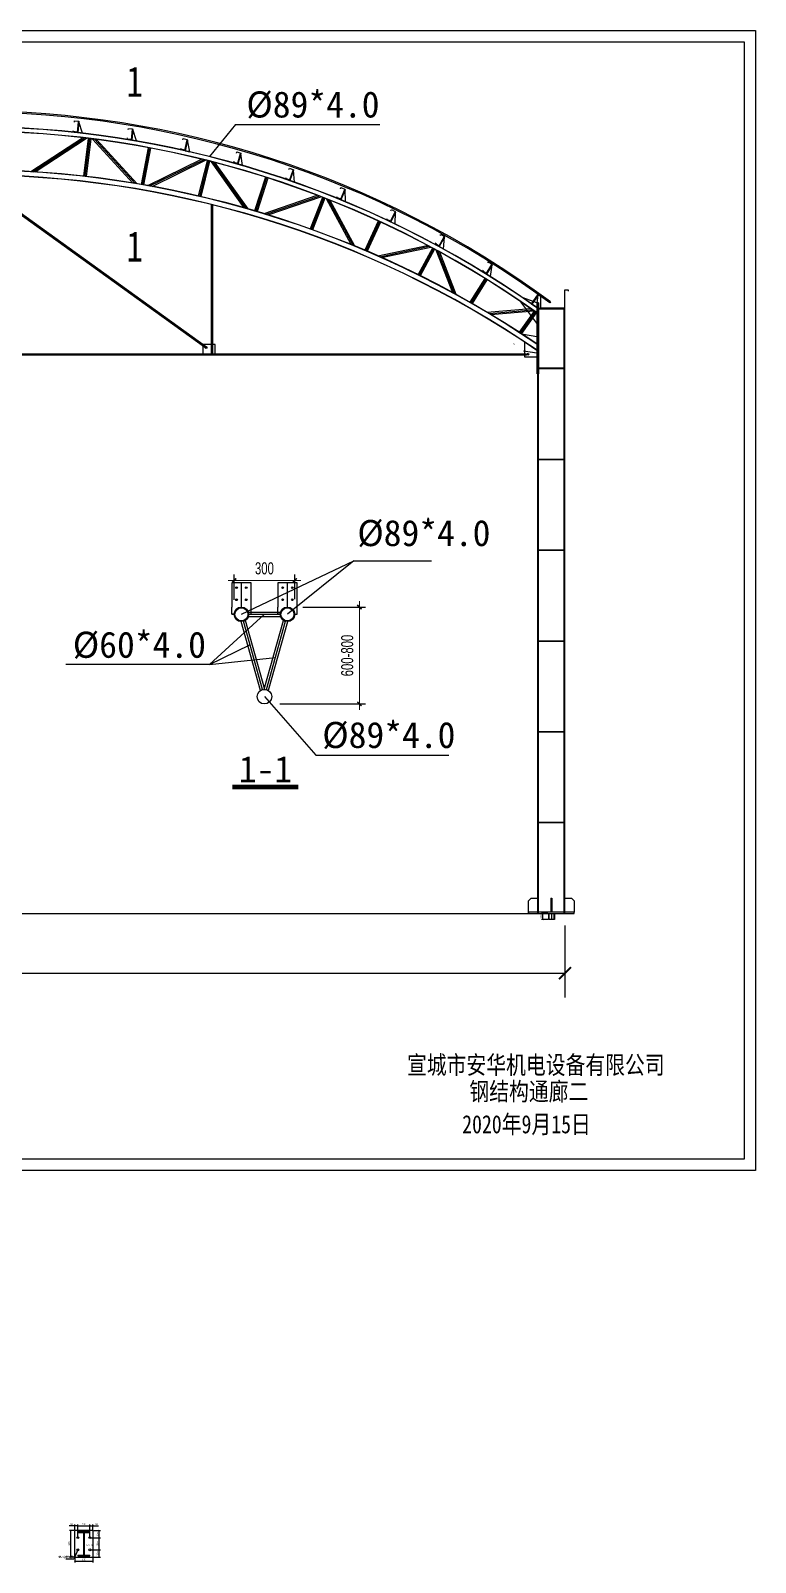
# Model space of a CAD drawing. Header units: millimetres. Extents: x 92079 to 624077, y -488988 to -181668.
# Drawn here: x 612106 to 624077, y -487532 to -462227 of the extents above; entities that cross this region are included whole.
import ezdxf

# ---------------------------------------------------------------- set-up
doc = ezdxf.new("R2010")
doc.units = ezdxf.units.MM
doc.header["$PDMODE"] = 1
for name, color, linetype in [('DIM', 3, 'Continuous'), ('PUB_TEXT', 7, 'Continuous'), ('粗线', 7, 'Continuous')]:
    doc.layers.add(name, color=color, linetype=linetype)
doc.styles.add('H1', font='')
doc.styles.add('HCJG_Dim', font='HCJG.shx', dxfattribs={"width": 0.7, "bigfont": 'hztxt.shx'})
doc.styles.get("Standard").update_dxf_attribs({"font": 'qlctxt.shx', "bigfont": 'qlchzt.shx'})
doc.styles.add('STYLE1', font='', dxfattribs={"width": 0.8})
doc.styles.add('仿宋', font='', dxfattribs={"width": 0.8})
doc.styles.get('H1').set_extended_font_data('SimSun')
doc.styles.get('STYLE1').set_extended_font_data('SimSun')
doc.styles.get('仿宋').set_extended_font_data('FangSong_GB2312')
doc.dimstyles.new('HCJG_100_100', dxfattribs={"dimtxt": 300, "dimasz": 100, "dimexe": 100, "dimexo": 250, "dimgap": 100, "dimtad": 1, "dimdec": 0, "dimzin": 0, "dimdsep": 46, "dimtxsty": 'HCJG_Dim', "dimblk": 'ArchTick', "dimcen": 0, "dimdle": 100, "dimclrd": 3, "dimclre": 3, "dimclrt": 7, "dimadec": 0, "dimazin": 0, "dimtfac": 1, "dimtdec": 0, "dimtix": 1, "dimtmove": 2, "dimatfit": 3, "dimfxl": 1, "dimtolj": 1, "dimtzin": 0, "dimarcsym": 0})
doc.dimstyles.new('副本 ISO-25', dxfattribs={"dimtxt": 250, "dimasz": 400, "dimexe": 400, "dimexo": 200, "dimgap": 0.3, "dimtad": 1, "dimtoh": 1, "dimdec": 0, "dimtxsty": '仿宋', "dimblk": 'ARCHTICK', "dimcen": 25, "dimaunit": 1, "dimadec": 3, "dimazin": 0, "dimtfac": 1, "dimtdec": 0, "dimtmove": 0, "dimatfit": 3, "dimldrblk": 'ARCHTICK', "dimfxl": 1, "dimarcsym": 0})
doc.dimstyles.new('大样图Standard', dxfattribs={"dimscale": 120, "dimtxt": 0.25, "dimasz": 0.18, "dimexe": 0.18, "dimexo": 0.0625, "dimgap": 0.09, "dimtad": 1, "dimdsep": 46, "dimtxsty": 'Standard', "dimblk": 'ARCHTICK', "dimcen": 0.09, "dimadec": 0, "dimazin": 0, "dimtfac": 1, "dimtofl": 0, "dimtmove": 0, "dimatfit": 3, "dimfxl": 1, "dimtolj": 1, "dimtzin": 0, "dimarcsym": 0})

# ---------------------------------------------------------------- blocks, each defined once
blk = doc.blocks.new('_ArchTick')
at = {"color": 0, "linetype": 'ByBlock', "const_width": 0.15}
blk.add_lwpolyline([(-0.5, -0.5), (0.5, 0.5)], dxfattribs=at)
blk = doc.blocks.new('*D537')
at = {"layer": 'Defpoints', "color": 0}
for p in [(601232, -476811), (620932, -476811), (620932, -477798)]:
    blk.add_point(p, dxfattribs=at)
at = {"layer": '粗线', "color": 0, "lineweight": -2}
for p, q in [((601232, -477011), (601232, -478198)), ((620932, -477011), (620932, -478198)), ((601232, -477798), (620932, -477798))]:
    blk.add_line(p, q, dxfattribs=at)
at = {"layer": '粗线', "color": 0, "lineweight": -2, "xscale": 200, "yscale": 200, "zscale": 200, "rotation": 180}
blk.add_blockref('_ArchTick', (601232, -477798), dxfattribs=at)
at = {"layer": '粗线', "color": 0, "lineweight": -2, "xscale": 200, "yscale": 200, "zscale": 200}
blk.add_blockref('_ArchTick', (620932, -477798), dxfattribs=at)
at = {"layer": '粗线', "color": 0, "insert": (611082, -477618), "char_height": 359, "attachment_point": 5, "style": '仿宋'}
blk.add_mtext('19500', dxfattribs=at)
blk = doc.blocks.new('*D388')
at = {"layer": 'Defpoints', "color": 0}
for p in [(620568, -476811), (620657, -476811), (620657, -476911)]:
    blk.add_point(p, dxfattribs=at)
at = {"layer": '粗线', "color": 0, "lineweight": -2}
for p, q in [((620650, -476811), (620546, -476811)), ((620650, -476911), (620546, -476911)), ((620568, -476911), (620568, -476811))]:
    blk.add_line(p, q, dxfattribs=at)
at = {"layer": '粗线', "color": 0, "lineweight": -2, "xscale": 21.6, "yscale": 21.6, "zscale": 21.6}
for p, rotation in [((620568, -476811), 90), ((620568, -476911), 270)]:
    blk.add_blockref('_ArchTick', p, dxfattribs=dict(at, rotation=rotation))
at = {"layer": '粗线', "color": 0, "insert": (620542, -476861), "char_height": 30, "attachment_point": 5, "rotation": 90}
blk.add_mtext('\\A1;100', dxfattribs=at)
blk = doc.blocks.new('*D454')
at = {"layer": 'Defpoints', "color": 0}
for p in [(600636, -483749), (600788, -483749), (600686, -483869)]:
    blk.add_point(p, dxfattribs=at)
at = {"layer": '粗线', "color": 0, "lineweight": -2}
for p, q in [((600644, -483749), (600810, -483749)), ((600788, -483869), (600788, -483749)), ((600694, -483869), (600810, -483869))]:
    blk.add_line(p, q, dxfattribs=at)
at = {"layer": '粗线', "color": 0, "lineweight": -2, "xscale": 21.6, "yscale": 21.6, "zscale": 21.6}
for p, rotation in [((600788, -483749), 90), ((600788, -483869), 270)]:
    blk.add_blockref('_ArchTick', p, dxfattribs=dict(at, rotation=rotation))
at = {"layer": '粗线', "color": 0, "insert": (600762, -483809), "char_height": 30, "attachment_point": 5, "rotation": 90}
blk.add_mtext('\\A1;120', dxfattribs=at)
blk = doc.blocks.new('*D455')
at = {"layer": 'Defpoints', "color": 0}
for p in [(600636, -483549), (600788, -483549), (600636, -483749)]:
    blk.add_point(p, dxfattribs=at)
at = {"layer": '粗线', "color": 0, "lineweight": -2}
for p, q in [((600644, -483549), (600810, -483549)), ((600788, -483749), (600788, -483549)), ((600644, -483749), (600810, -483749))]:
    blk.add_line(p, q, dxfattribs=at)
at = {"layer": '粗线', "color": 0, "lineweight": -2, "xscale": 21.6, "yscale": 21.6, "zscale": 21.6}
for p, rotation in [((600788, -483549), 90), ((600788, -483749), 270)]:
    blk.add_blockref('_ArchTick', p, dxfattribs=dict(at, rotation=rotation))
at = {"layer": '粗线', "color": 0, "insert": (600762, -483649), "char_height": 30, "attachment_point": 5, "rotation": 90}
blk.add_mtext('\\A1;200', dxfattribs=at)
blk = doc.blocks.new('*D456')
at = {"layer": 'Defpoints', "color": 0}
for p in [(600636, -483549), (600686, -483429), (600788, -483429)]:
    blk.add_point(p, dxfattribs=at)
at = {"layer": '粗线', "color": 0, "lineweight": -2}
for p, q in [((600644, -483549), (600810, -483549)), ((600694, -483429), (600810, -483429)), ((600788, -483549), (600788, -483429))]:
    blk.add_line(p, q, dxfattribs=at)
at = {"layer": '粗线', "color": 0, "lineweight": -2, "xscale": 21.6, "yscale": 21.6, "zscale": 21.6}
for p, rotation in [((600788, -483429), 90), ((600788, -483549), 270)]:
    blk.add_blockref('_ArchTick', p, dxfattribs=dict(at, rotation=rotation))
at = {"layer": '粗线', "color": 0, "insert": (600762, -483489), "char_height": 30, "attachment_point": 5, "rotation": 90}
blk.add_mtext('\\A1;120', dxfattribs=at)
blk = doc.blocks.new('*D457')
at = {"layer": 'Defpoints', "color": 0}
for p in [(600386, -483429), (600436, -483352), (600436, -483549)]:
    blk.add_point(p, dxfattribs=at)
at = {"layer": '粗线', "color": 0, "lineweight": -2}
for p, q in [((600386, -483421), (600386, -483330)), ((600436, -483541), (600436, -483330)), ((600386, -483352), (600295, -483352)), ((600436, -483352), (600386, -483352))]:
    blk.add_line(p, q, dxfattribs=at)
at = {"layer": '粗线', "color": 0, "lineweight": -2, "xscale": 21.6, "yscale": 21.6, "zscale": 21.6, "rotation": 180}
blk.add_blockref('_ArchTick', (600386, -483352), dxfattribs=at)
at = {"layer": '粗线', "color": 0, "lineweight": -2, "xscale": 21.6, "yscale": 21.6, "zscale": 21.6}
blk.add_blockref('_ArchTick', (600436, -483352), dxfattribs=at)
at = {"layer": '粗线', "color": 0, "insert": (600330, -483326), "char_height": 30, "attachment_point": 5}
blk.add_mtext('\\A1;50', dxfattribs=at)
blk = doc.blocks.new('*D458')
at = {"layer": 'Defpoints', "color": 0}
for p in [(600436, -483549), (600636, -483352), (600636, -483549)]:
    blk.add_point(p, dxfattribs=at)
at = {"layer": '粗线', "color": 0, "lineweight": -2}
for p, q in [((600436, -483541), (600436, -483330)), ((600636, -483541), (600636, -483330)), ((600436, -483352), (600636, -483352))]:
    blk.add_line(p, q, dxfattribs=at)
at = {"layer": '粗线', "color": 0, "lineweight": -2, "xscale": 21.6, "yscale": 21.6, "zscale": 21.6, "rotation": 180}
blk.add_blockref('_ArchTick', (600436, -483352), dxfattribs=at)
at = {"layer": '粗线', "color": 0, "lineweight": -2, "xscale": 21.6, "yscale": 21.6, "zscale": 21.6}
blk.add_blockref('_ArchTick', (600636, -483352), dxfattribs=at)
at = {"layer": '粗线', "color": 0, "insert": (600536, -483326), "char_height": 30, "attachment_point": 5}
blk.add_mtext('\\A1;200', dxfattribs=at)
blk = doc.blocks.new('*D459')
at = {"layer": 'Defpoints', "color": 0}
for p in [(600636, -483549), (600686, -483352), (600686, -483429)]:
    blk.add_point(p, dxfattribs=at)
at = {"layer": '粗线', "color": 0, "lineweight": -2}
for p, q in [((600636, -483541), (600636, -483330)), ((600686, -483421), (600686, -483330)), ((600636, -483352), (600686, -483352)), ((600686, -483352), (600778, -483352))]:
    blk.add_line(p, q, dxfattribs=at)
at = {"layer": '粗线', "color": 0, "lineweight": -2, "xscale": 21.6, "yscale": 21.6, "zscale": 21.6, "rotation": 180}
blk.add_blockref('_ArchTick', (600636, -483352), dxfattribs=at)
at = {"layer": '粗线', "color": 0, "lineweight": -2, "xscale": 21.6, "yscale": 21.6, "zscale": 21.6}
blk.add_blockref('_ArchTick', (600686, -483352), dxfattribs=at)
at = {"layer": '粗线', "color": 0, "insert": (600743, -483326), "char_height": 30, "attachment_point": 5}
blk.add_mtext('\\A1;50', dxfattribs=at)
blk = doc.blocks.new('*D460')
at = {"layer": 'Defpoints', "color": 0}
for p in [(600321, -483429), (600386, -483429), (600386, -483869)]:
    blk.add_point(p, dxfattribs=at)
at = {"layer": '粗线', "color": 0, "lineweight": -2}
for p, q in [((600379, -483429), (600299, -483429)), ((600321, -483869), (600321, -483429)), ((600379, -483869), (600299, -483869))]:
    blk.add_line(p, q, dxfattribs=at)
at = {"layer": '粗线', "color": 0, "lineweight": -2, "xscale": 21.6, "yscale": 21.6, "zscale": 21.6}
for p, rotation in [((600321, -483429), 90), ((600321, -483869), 270)]:
    blk.add_blockref('_ArchTick', p, dxfattribs=dict(at, rotation=rotation))
at = {"layer": '粗线', "color": 0, "insert": (600295, -483649), "char_height": 30, "attachment_point": 5, "rotation": 90}
blk.add_mtext('\\A1;440', dxfattribs=at)
blk = doc.blocks.new('*D461')
at = {"layer": 'Defpoints', "color": 0}
for p in [(600386, -483869), (600686, -483869), (600686, -483935)]:
    blk.add_point(p, dxfattribs=at)
at = {"layer": '粗线', "color": 0, "lineweight": -2}
for p, q in [((600386, -483876), (600386, -483957)), ((600386, -483935), (600686, -483935)), ((600686, -483876), (600686, -483957))]:
    blk.add_line(p, q, dxfattribs=at)
at = {"layer": '粗线', "color": 0, "lineweight": -2, "xscale": 21.6, "yscale": 21.6, "zscale": 21.6, "rotation": 180}
blk.add_blockref('_ArchTick', (600386, -483935), dxfattribs=at)
at = {"layer": '粗线', "color": 0, "lineweight": -2, "xscale": 21.6, "yscale": 21.6, "zscale": 21.6}
blk.add_blockref('_ArchTick', (600686, -483935), dxfattribs=at)
at = {"layer": '粗线', "color": 0, "insert": (600536, -483909), "char_height": 30, "attachment_point": 5}
blk.add_mtext('\\A1;300', dxfattribs=at)
blk = doc.blocks.new('ArchTick')
at = {"color": 0, "const_width": 0.5}
blk.add_lwpolyline([(-0.71, -0.71), (0.71, 0.71)], dxfattribs=at)
blk = doc.blocks.new('*D551')
at = {"layer": 'Defpoints', "color": 0}
for p in [(616468, -471311), (615468, -471878), (616468, -471870)]:
    blk.add_point(p, dxfattribs=at)
at = {"layer": 'DIM', "color": 3, "lineweight": 0}
blk.add_line((615368, -471311), (616568, -471311), dxfattribs=at)
at = {"layer": 'DIM', "color": 3, "lineweight": -2}
for p, q in [((615468, -471628), (615468, -471211)), ((616468, -471620), (616468, -471211))]:
    blk.add_line(p, q, dxfattribs=at)
at = {"layer": 'DIM', "color": 3, "lineweight": 0, "xscale": 50, "yscale": 50, "zscale": 50, "rotation": 180}
blk.add_blockref('ArchTick', (615468, -471311), dxfattribs=at)
at = {"layer": 'DIM', "color": 3, "lineweight": 0, "xscale": 50, "yscale": 50, "zscale": 50}
blk.add_blockref('ArchTick', (616468, -471311), dxfattribs=at)
at = {"layer": 'DIM', "color": 7, "insert": (615968, -471111), "char_height": 200, "attachment_point": 5, "style": 'HCJG_Dim'}
blk.add_mtext('\\A1;300', dxfattribs=at)
blk = doc.blocks.new('*D552')
at = {"layer": 'Defpoints', "color": 0}
for p in [(616355, -471750), (615973, -473350), (617536, -473350)]:
    blk.add_point(p, dxfattribs=at)
at = {"layer": 'DIM', "color": 3, "lineweight": 0}
blk.add_line((617536, -471650), (617536, -473450), dxfattribs=at)
at = {"layer": 'DIM', "color": 3, "lineweight": -2}
for p, q in [((616605, -471750), (617636, -471750)), ((616223, -473350), (617636, -473350))]:
    blk.add_line(p, q, dxfattribs=at)
at = {"layer": 'DIM', "color": 3, "lineweight": 0, "xscale": 50, "yscale": 50, "zscale": 50}
for p, rotation in [((617536, -471750), 90), ((617536, -473350), 270)]:
    blk.add_blockref('ArchTick', p, dxfattribs=dict(at, rotation=rotation))
at = {"layer": 'DIM', "color": 7, "insert": (617336, -472550), "char_height": 200, "attachment_point": 5, "rotation": 90, "style": 'HCJG_Dim'}
blk.add_mtext('\\A1;600-800', dxfattribs=at)
blk = doc.blocks.new('A$C06E42FF0')
at = {"layer": '粗线', "color": 7}
for p, q in [((578.464, 527.987), (278.464, 527.987)), ((278.464, 87.987), (278.464, 527.987)), ((328.464, 527.987), (308.464, 527.987)), ((428.464, 527.987), (328.464, 527.987)), ((328.464, 507.987), (528.464, 507.987)), ((328.464, 507.987), (328.464, 494.987)), ((528.464, 507.987), (428.464, 507.987)), ((528.464, 494.987), (528.464, 507.987)), ((578.464, 527.987), (578.464, 87.987)), ((328.464, 494.987), (528.464, 494.987)), ((424.464, 494.987), (424.464, 120.987)), ((428.464, 494.987), (428.464, 120.987)), ((432.464, 494.987), (432.464, 120.987)), ((278.464, 87.987), (578.464, 87.987)), ((328.464, 120.987), (528.464, 120.987)), ((328.464, 120.987), (328.464, 107.987)), ((328.464, 107.987), (528.464, 107.987)), ((528.464, 107.987), (528.464, 120.987))]:
    blk.add_line(p, q, dxfattribs=at)
for centre in [(328.464, 407.987), (528.464, 407.987), (328.464, 207.987), (528.464, 207.987)]:
    blk.add_circle(centre, 15, dxfattribs=at)
at = {"layer": '粗线', "color": 7, "style": 'STYLE1', "width": 0.8}
for s, height, p in [('t=20mm', 26.2551, (464.809, 274.697)), ('4M27预埋螺栓', 36.1773, (4.967, 72.241))]:
    blk.add_text(s, height=height, dxfattribs=at).set_placement(p)
at = {"layer": '粗线', "color": 7}
for p2, distance, picture, middle in [((278.464, 527.987), 65.349, '*D460', (187.314, 307.987)), ((578.464, 87.987), -66.387, '*D461', (428.464, 47.4))]:
    dim = blk.add_aligned_dim(p1=(278.464, 87.987), p2=p2, distance=distance, dimstyle='大样图Standard', dxfattribs=at)
    dim.commit()
    dim.dimension.update_dxf_attribs({"geometry": picture, "text_midpoint": middle, "insert": (-600107.839, 483956.895)})
dim = blk.add_linear_dim(base=(328.464, 605.378), p1=(278.464, 527.987), p2=(328.464, 407.987), dimstyle='大样图Standard', dxfattribs=at)
dim.commit()
dim.dimension.update_dxf_attribs({"geometry": '*D457', "text_midpoint": (221.778, 605.378), "dimtype": 128, "insert": (-600107.839, 483956.895)})
for base, p1, p2, picture, middle in [((528.464, 605.378), (328.464, 407.987), (528.464, 407.987), '*D458', (428.464, 631.178)), ((578.464, 605.378), (528.464, 407.987), (578.464, 527.987), '*D459', (635.149, 631.178))]:
    dim = blk.add_linear_dim(base=base, p1=p1, p2=p2, dimstyle='大样图Standard', dxfattribs=at)
    dim.commit()
    dim.dimension.update_dxf_attribs({"geometry": picture, "text_midpoint": middle, "insert": (-600107.839, 483956.895)})
for base, p1, p2, picture, middle in [((680.117, 527.987), (528.464, 407.987), (578.464, 527.987), '*D456', (654.317, 467.987)), ((680.117, 407.987), (528.464, 207.987), (528.464, 407.987), '*D455', (654.317, 307.987)), ((680.117, 207.987), (578.464, 87.987), (528.464, 207.987), '*D454', (654.317, 147.987))]:
    dim = blk.add_linear_dim(base=base, p1=p1, p2=p2, angle=270, dimstyle='大样图Standard', dxfattribs=at)
    dim.commit()
    dim.dimension.update_dxf_attribs({"geometry": picture, "text_midpoint": middle, "insert": (-600107.839, 483956.895)})
blk.add_leader([(328.464, 207.987), (264.667, 54.91), (133.566, 54.91)], dimstyle='大样图Standard', override={"dimgap": 0.09, "dimtad": 0}, dxfattribs=at)

msp = doc.modelspace()

# ---------------------------------------------------------------- linework, layer by layer
for p, q in [((615492.75, -463777.329), (615061.032, -464308.227)), ((615492.75, -463777.329), (617871.642, -463777.329)), ((615587.571, -471869.7), (617443.068, -470988.562)), ((617443.068, -470988.562), (616348.178, -471869.7)), ((615967.874, -471869.7), (615060.519, -472695.973)), ((615701.395, -471831.7), (616234.354, -471831.7)), ((615701.395, -471907.7), (616234.354, -471907.7)), ((615707.571, -471869.7), (616228.178, -471869.7)), ((615900.627, -473130.425), (615581.625, -471989.553)), ((615935.56, -473114.244), (615619.885, -471985.267)), ((615973.82, -473109.959), (615654.818, -471969.087)), ((615963.592, -473104.012), (616280.931, -471969.087)), ((616000.188, -473114.244), (616315.864, -471985.267)), ((616036.785, -473124.477), (616354.123, -471989.553)), ((615060.519, -472695.973), (615729.018, -472375.571)), ((615060.519, -472695.973), (612687.533, -472695.973)), ((615060.519, -472695.973), (616149.371, -472580.712)), ((615967.874, -473229.812), (616815.587, -474193.975)), ((616815.587, -474193.975), (619015.176, -474193.975))]:
    msp.add_line(p, q)
at = {"const_width": 80}
msp.add_lwpolyline([(615439.173, -474722.036), (616525.364, -474722.036)], dxfattribs=at)
for centre, radius in [((615587.571, -471869.7), 120), ((615587.571, -471869.7), 120), ((615587.571, -471869.7), 108), ((615587.571, -471869.7), 108), ((616348.178, -471869.7), 120), ((616348.178, -471869.7), 108), ((615967.874, -473229.812), 120)]:
    msp.add_circle(centre, radius)
at = {"layer": '粗线', "color": 7}
for p, q in [((612878.796, -463910.916), (612899.033, -463732.057)), ((612904.995, -463732.732), (612884.692, -463911.584)), ((612899.033, -463732.057), (612904.995, -463732.732)), ((612964.185, -463920.579), (612904.995, -463732.732)), ((612110.079, -464554.293), (612961.794, -463996.896)), ((612145.082, -464556.483), (612994.276, -464000.735)), ((612179.983, -464558.74), (613026.673, -464004.631)), ((612884.692, -463911.584), (612964.185, -463920.579)), ((613056.626, -464008.278), (612979.162, -464630.523)), ((613077.465, -464010.873), (613000.027, -464632.916)), ((613098.305, -464013.467), (613020.888, -464635.334)), ((613796.85, -464744.257), (613128.238, -464017.275)), ((613830.499, -464749.822), (613160.601, -464021.441)), ((613864.224, -464755.469), (613193.033, -464025.683)), ((613770.156, -464035.327), (613790.393, -463856.468)), ((613796.355, -463857.143), (613776.052, -464035.995)), ((613776.052, -464035.995), (613855.545, -464044.99)), ((613790.393, -463856.468), (613796.355, -463857.143)), ((613855.545, -464044.99), (613796.355, -463857.143)), ((614653.247, -464208.966), (614692.4, -464033.276)), ((614698.256, -464034.581), (614659.038, -464210.258)), ((614692.4, -464033.276), (614698.256, -464034.581)), ((614737.123, -464227.66), (614698.256, -464034.581)), ((614044.867, -464161.193), (613931.032, -464766.866)), ((614065.505, -464165.072), (613951.725, -464770.453)), ((614086.144, -464168.951), (613972.414, -464774.065)), ((614042.341, -464786.474), (614929.049, -464351.964)), ((614659.038, -464210.258), (614737.123, -464227.66)), ((615525.352, -464431.299), (615574.866, -464258.243)), ((615580.634, -464259.894), (615531.057, -464432.933)), ((615574.866, -464258.243), (615580.634, -464259.894)), ((615607.971, -464454.939), (615580.634, -464259.894)), ((614077.206, -464792.775), (614960.808, -464359.786)), ((614111.958, -464799.132), (614992.476, -464367.654)), ((615021.749, -464374.974), (614874.344, -464957.829)), ((615042.108, -464380.123), (614894.799, -464962.599)), ((615062.467, -464385.272), (614915.247, -464967.395)), ((615634.512, -465153.497), (615091.701, -464392.749)), ((615666.855, -465162.671), (615123.301, -464400.881)), ((615699.262, -465171.933), (615154.961, -464409.097)), ((615531.057, -464432.933), (615607.971, -464454.939)), ((616383.789, -464701.643), (616443.41, -464531.804)), ((616449.072, -464533.791), (616389.388, -464703.609)), ((616443.41, -464531.804), (616449.072, -464533.791)), ((616464.872, -464730.108), (616449.072, -464533.791)), ((614997.411, -467471.428), (611176.411, -464719.286)), ((615003.256, -467463.313), (611182.256, -464711.172)), ((615009.1, -467455.199), (611188.1, -464703.057)), ((615983.529, -464648.802), (615806.225, -465203.006)), ((616003.53, -464655.201), (615826.373, -465208.946)), ((616023.531, -464661.6), (615846.514, -465214.911)), ((616389.388, -464703.609), (616464.872, -464730.108)), ((617225.917, -465019.164), (617293.25, -464852.232)), ((617298.814, -464854.477), (617231.42, -465021.385)), ((617293.25, -464852.232), (617298.814, -464854.477)), ((617305.613, -465051.311), (617298.814, -464854.477)), ((615093.256, -467583.313), (615093.256, -465097.854)), ((615103.256, -467583.313), (615103.256, -465100.338)), ((615113.256, -467583.313), (615113.256, -465102.829)), ((615960.886, -465249.306), (616837.371, -464947.341)), ((615995.041, -465259.751), (616867.921, -464959.027)), ((616029.074, -465270.237), (616898.373, -464970.747)), ((616926.518, -464981.627), (616723.8, -465501.871)), ((616946.085, -464989.251), (616743.574, -465508.963)), ((616965.652, -464996.876), (616763.339, -465516.079)), ((617401.132, -465760.975), (616993.738, -465007.907)), ((617431.786, -465773.504), (617024.092, -465019.881)), ((617462.489, -465786.124), (617054.494, -465031.945)), ((617231.42, -465021.385), (617305.613, -465051.311)), ((618049.146, -465382.888), (618126.672, -465220.439)), ((618132.087, -465223.023), (618054.501, -465385.445)), ((618126.672, -465220.439), (618132.087, -465223.023)), ((618126.701, -465419.901), (618132.087, -465223.023)), ((617847.102, -465372.173), (617624.194, -465853.772)), ((617866.16, -465380.994), (617643.529, -465861.994)), ((617885.218, -465389.814), (617662.853, -465870.24)), ((618054.501, -465385.445), (618126.701, -465419.901)), ((617838.788, -465946.642), (618657.523, -465773.906)), ((617871.638, -465961.174), (618686.396, -465789.277)), ((617904.359, -465975.733), (618715.167, -465804.669)), ((618741.752, -465818.943), (618504.541, -466257.928)), ((618760.228, -465828.926), (618523.37, -466267.256)), ((618778.703, -465838.909), (618542.187, -466276.607)), ((619079.514, -466556.292), (618805.211, -465853.325)), ((619108.145, -466571.896), (618833.853, -465868.957)), ((618850.942, -465791.694), (618937.019, -465633.609)), ((618942.289, -465636.479), (618856.154, -465794.533)), ((618856.154, -465794.533), (618926.413, -465832.789)), ((618926.413, -465832.789), (618942.289, -465636.479)), ((618937.019, -465633.609), (618942.289, -465636.479)), ((619136.812, -466587.591), (618862.532, -465884.685)), ((619628.84, -466244.325), (619724.25, -466091.692)), ((619729.338, -466094.872), (619633.872, -466247.472)), ((619701.709, -466289.876), (619729.338, -466094.872)), ((619724.25, -466091.692), (619729.338, -466094.872)), ((619607.038, -466320.223), (619361.974, -466713.425)), ((619624.86, -466331.331), (619380.234, -466723.83)), ((619642.682, -466342.439), (619398.48, -466734.257)), ((619633.872, -466247.472), (619701.709, -466289.876)), ((620380.446, -466739.389), (620484.04, -466592.187)), ((620488.947, -466595.641), (620385.299, -466742.805)), ((620471.13, -466721.157), (620488.947, -466595.641)), ((620489.862, -466590.085), (620478.33, -466606.426)), ((620484.04, -466592.187), (620488.947, -466595.641)), ((620532.256, -466616.595), (620489.862, -466590.085)), ((620532.256, -466811.157), (620532.256, -466616.595)), ((620932.256, -466811.157), (620932.256, -466511.157)), ((620932.256, -466511.157), (620982.256, -466511.157)), ((620982.256, -466511.157), (620982.256, -466531.157)), ((619646.819, -466879.237), (620361.622, -466818.997)), ((619677.76, -466897.703), (620388.374, -466837.816)), ((619708.57, -466916.181), (620415.024, -466856.645)), ((620422.942, -466862.238), (620176.889, -467208.355)), ((620440.058, -466874.406), (620194.529, -467219.785)), ((620468.256, -467057.443), (620201.471, -466708.01)), ((620468.256, -467057.443), (620201.471, -466708.01)), ((620468.256, -466721.157), (620240.733, -466642.787)), ((620407.906, -466700.37), (620240.733, -466642.787)), ((620385.299, -466742.805), (620450.722, -466788.847)), ((620450.722, -466788.847), (620450.729, -466788.808)), ((620476.256, -466721.157), (620468.256, -466721.157)), ((620468.256, -466721.157), (620468.256, -467895.815)), ((620476.256, -466721.157), (620468.256, -466721.157)), ((620468.256, -466801.219), (620468.256, -467401.219)), ((620496.256, -466721.157), (620476.256, -466721.157)), ((620496.256, -466721.157), (620476.256, -466721.157)), ((620482.256, -466811.157), (620482.256, -466721.157)), ((620482.256, -466721.157), (620482.256, -467895.815)), ((620482.256, -466811.157), (620482.256, -466721.157)), ((620482.256, -476811.157), (620482.256, -466811.157)), ((620482.256, -466811.157), (620932.256, -466811.157)), ((620482.256, -466811.157), (620932.256, -466811.157)), ((620482.256, -466821.157), (620932.256, -466821.157)), ((620482.256, -466821.157), (620932.256, -466821.157)), ((620496.256, -466811.157), (620496.256, -466721.157)), ((620496.256, -466721.157), (620496.256, -467895.815)), ((620496.256, -466811.157), (620496.256, -466721.157)), ((620496.256, -476811.157), (620496.256, -466811.157)), ((620932.256, -466811.157), (620532.256, -466811.157)), ((620694.179, -466705.803), (620682.332, -466721.917)), ((620918.256, -476811.157), (620918.256, -466811.157)), ((620932.256, -476811.157), (620932.256, -466811.157)), ((620457.173, -466886.573), (620212.155, -467231.236)), ((620468.256, -467283.382), (620248.897, -467246.992)), ((620268.256, -467623.313), (620268.256, -467371.798)), ((601825.256, -467563.313), (620297.256, -467563.313)), ((601825.256, -467573.313), (620297.256, -467573.313)), ((601825.256, -467583.313), (620297.256, -467583.313)), ((615153.256, -467413.313), (614953.256, -467413.313)), ((614953.256, -467413.313), (614953.256, -467563.313)), ((614953.256, -467413.313), (614953.256, -467463.313)), ((614953.256, -467463.313), (614953.256, -467563.313)), ((614953.256, -467463.313), (614953.256, -467563.313)), ((615103.256, -467563.313), (615153.256, -467563.313)), ((615103.256, -467563.313), (615153.256, -467563.313)), ((615153.256, -467563.313), (615153.256, -467413.313)), ((615153.256, -467563.313), (615153.256, -467463.313)), ((615153.256, -467563.313), (615153.256, -467463.313)), ((620091.315, -467401.219), (620089.25, -467404.123)), ((620468.256, -467555.883), (620248.897, -467519.493)), ((620268.256, -467623.313), (620268.256, -467573.313)), ((620468.256, -467623.313), (620268.256, -467623.313)), ((620468.256, -467623.313), (620496.256, -467623.313)), ((620496.256, -467533.313), (620496.256, -467623.313)), ((620496.256, -467795.815), (620918.256, -467795.815)), ((620496.256, -467805.815), (620918.256, -467805.815)), ((620496.256, -469305.157), (620918.256, -469305.157)), ((620496.256, -469311.157), (620918.256, -469311.157)), ((620496.256, -470805.157), (620918.256, -470805.157)), ((620496.256, -470811.157), (620918.256, -470811.157)), ((617443.068, -470988.562), (618728.813, -470988.562)), ((615587.571, -471349.7), (615427.571, -471349.7)), ((615427.571, -471349.7), (615427.571, -471749.7)), ((615587.571, -471349.7), (615507.571, -471349.7)), ((615587.571, -471749.7), (615587.571, -471349.7)), ((615747.571, -471349.7), (615587.571, -471349.7)), ((615747.571, -471749.7), (615747.571, -471349.7)), ((616348.178, -471349.7), (616188.178, -471349.7)), ((616188.178, -471349.7), (616188.178, -471749.7)), ((616348.178, -471349.7), (616268.178, -471349.7)), ((616348.178, -471749.7), (616348.178, -471349.7)), ((616508.178, -471349.7), (616348.178, -471349.7)), ((616508.178, -471749.7), (616508.178, -471349.7)), ((615427.571, -471869.7), (615427.571, -471749.7)), ((615467.571, -471869.7), (615427.571, -471869.7)), ((615427.571, -471869.7), (615467.571, -471869.7)), ((615707.571, -471869.7), (615747.571, -471869.7)), ((615707.571, -471869.7), (615747.571, -471869.7)), ((615747.571, -471869.7), (615747.571, -471749.7)), ((616188.178, -471869.7), (616188.178, -471749.7)), ((616228.178, -471869.7), (616188.178, -471869.7)), ((616188.178, -471869.7), (616228.178, -471869.7)), ((616468.178, -471869.7), (616508.178, -471869.7)), ((616468.178, -471869.7), (616508.178, -471869.7)), ((616508.178, -471869.7), (616508.178, -471749.7)), ((620496.256, -472305.157), (620918.256, -472305.157)), ((620496.256, -472311.157), (620918.256, -472311.157)), ((620496.256, -473805.157), (620918.256, -473805.157)), ((620496.256, -473811.157), (620918.256, -473811.157)), ((620496.256, -475305.157), (620918.256, -475305.157)), ((620496.256, -475311.157), (620918.256, -475311.157)), ((620372.256, -476561.157), (620332.256, -476601.157)), ((620332.256, -476811.157), (620332.256, -476601.157)), ((620372.256, -476561.157), (620496.256, -476561.157)), ((620699.256, -476561.157), (620715.256, -476561.157)), ((620699.256, -476561.157), (620699.256, -476791.157)), ((620707.256, -476561.157), (620707.256, -476791.157)), ((620715.256, -476561.157), (620715.256, -476791.157)), ((620918.256, -476561.157), (621042.256, -476561.157)), ((621082.256, -476601.157), (621042.256, -476561.157)), ((621082.256, -476601.157), (621082.256, -476791.157)), ((601232.256, -476811.157), (620932.256, -476811.157)), ((621082.256, -476791.157), (620332.256, -476791.157)), ((620332.256, -476791.157), (620332.256, -476811.157)), ((620657.256, -476811.157), (620657.256, -476911.157)), ((620757.256, -476911.157), (620657.256, -476911.157)), ((620667.256, -476811.157), (620667.256, -476911.157)), ((620707.256, -476811.157), (620707.256, -476911.157)), ((620747.256, -476811.157), (620747.256, -476911.157)), ((620757.256, -476811.157), (620757.256, -476911.157)), ((620932.256, -476811.157), (621082.256, -476811.157)), ((621082.256, -476811.157), (621082.256, -476791.157))]:
    msp.add_line(p, q, dxfattribs=at)
for points in [[(597089.815, -462226.504), (624076.72, -462226.504), (624076.72, -481058.069), (597089.815, -481058.069)], [(597275.068, -462411.757), (623891.467, -462411.757), (623891.467, -480872.816), (597275.068, -480872.816)]]:
    msp.add_lwpolyline(points, close=True, dxfattribs=at)
for points in [[(612828.104, -463736.321), (612830.353, -463716.448), (612899.909, -463724.318), (612879.672, -463903.177), (612810.116, -463895.307), (612812.364, -463875.433)], [(613719.464, -463860.732), (613721.713, -463840.859), (613791.269, -463848.729), (613771.031, -464027.588), (613701.475, -464019.717), (613703.724, -463999.844)], [(614621.42, -464029.968), (614625.77, -464010.447), (614694.094, -464025.674), (614654.941, -464201.364), (614586.617, -464186.137), (614590.967, -464166.616)], [(615504.207, -464250.728), (615509.709, -464231.5), (615577.008, -464250.755), (615527.495, -464423.811), (615460.195, -464404.556), (615465.697, -464385.327)], [(616373.317, -464520.139), (616379.942, -464501.268), (616445.99, -464524.454), (616386.369, -464694.293), (616320.321, -464671.107), (616326.945, -464652.236)], [(617223.764, -464837.372), (617231.245, -464818.824), (617296.163, -464845.009), (617228.831, -465011.941), (617163.913, -464985.756), (617171.394, -464967.208)], [(618058.238, -465201.31), (618066.852, -465183.26), (618130.027, -465213.409), (618052.501, -465375.858), (617989.326, -465345.709), (617997.94, -465327.659)], [(618869.703, -465610.859), (618879.267, -465593.294), (618940.744, -465626.769), (618854.667, -465784.853), (618793.19, -465751.379), (618802.754, -465733.814)], [(619658.42, -466064.942), (619669.021, -466047.983), (619728.379, -466085.087), (619632.969, -466237.72), (619573.611, -466200.617), (619584.212, -466183.657)]]:
    msp.add_lwpolyline(points, dxfattribs=at)
for centre, radius in [((615003.256, -467463.313), 15), ((620318.256, -467573.313), 15), ((615507.571, -471429.7), 14), ((615667.571, -471429.7), 14), ((616268.178, -471429.7), 14), ((616428.178, -471429.7), 14), ((615507.571, -471629.7), 14), ((615667.571, -471629.7), 14), ((616268.178, -471629.7), 14), ((616428.178, -471629.7), 14)]:
    msp.add_circle(centre, radius, dxfattribs=at)
for centre, radius, start, end in [((611082.256, -479779.274), 16226.667, 53.6758019, 126.2306542), ((611082.256, -479779.274), 16226.667, 53.6758019, 126.2306542), ((611082.256, -479779.274), 16206.667, 53.6758019, 126.2306542), ((611082.256, -480037.824), 16226.667, 54.6597674, 125.3402326), ((611082.256, -480037.824), 16222.667, 54.6597674, 125.3402326), ((611082.256, -480037.824), 16154.667, 54.4683571, 125.5316429), ((611082.256, -480037.824), 16150.667, 54.4683571, 125.5316429), ((611082.256, -481264.522), 16656.809, 55.6928844, 124.3071156), ((611082.256, -481264.522), 16741.809, 55.9004583, 124.0995417), ((611082.256, -481264.522), 16737.809, 55.9004583, 124.0995417), ((611082.256, -481264.522), 16652.809, 55.6928844, 124.3071156)]:
    msp.add_arc(centre, radius, start, end, dxfattribs=at)

# ---------------------------------------------------------------- block references
msp.add_blockref('A$C06E42FF0', (612556.641, -487532.002), dxfattribs=at)

# ---------------------------------------------------------------- texts
at = {"layer": 'PUB_TEXT', "style": 'H1'}
for s, p in [('%%C89*4.0', (615669.378, -463661.873)), ('%%C89*4.0', (617501.904, -470742.426)), ('%%C60*4.0', (612802.69, -472587.626)), ('%%C89*4.0', (616922.933, -474078.52)), ('1-1', (615543.879, -474643.557))]:
    msp.add_text(s, height=432, dxfattribs=at).set_placement(p)
at = {"layer": '粗线', "color": 7, "style": 'STYLE1', "width": 0.8}
for p in [(613688.867, -463317.083), (613688.867, -466042.334)]:
    msp.add_text('1', height=500.821, dxfattribs=at).set_placement(p)
at = {"layer": '粗线', "char_height": 300, "attachment_point": 1, "style": 'STYLE1'}
for s, insert in [('宣城市安华机电设备有限公司', (618322.392, -479163.353)), ('钢结构通廊二', (619353.783, -479602.056)), ('2020年9月15日', (619234.18, -480143.749))]:
    msp.add_mtext_dynamic_manual_height_columns(s, width=980, gutter_width=460, heights=[20], dxfattribs=dict(at, insert=insert)).dxf.set("width", 13350.72205)

# ---------------------------------------------------------------- dimensions: what is measured, and where the dimension line sits
at = {"layer": 'DIM'}
dim = msp.add_linear_dim(base=(616468.178, -471311.389), p1=(615467.871, -471878.186), p2=(616468.178, -471869.7), text='300', dimstyle='HCJG_100_100', override={"dimtxt": 200, "dimasz": 50, "dimlwd": 0}, dxfattribs=at)
dim.commit()
dim.dimension.update_dxf_attribs({"geometry": '*D551', "text_midpoint": (615968.025, -471111.389)})
dim = msp.add_linear_dim(base=(617536.303, -473349.71), p1=(616354.566, -471749.87), p2=(615972.803, -473349.71), angle=90, text='600-800', dimstyle='HCJG_100_100', override={"dimtxt": 200, "dimasz": 50, "dimlwd": 0}, dxfattribs=at)
dim.commit()
dim.dimension.update_dxf_attribs({"geometry": '*D552', "text_midpoint": (617336.303, -472549.79)})
at = {"layer": '粗线', "color": 7}
dim = msp.add_aligned_dim(p1=(601232.256, -476811.157), p2=(620932.256, -476811.157), distance=-986.572, text='19500', dimstyle='副本 ISO-25', override={"dimtxt": 359, "dimasz": 200}, dxfattribs=at)
dim.commit()
dim.dimension.update_dxf_attribs({"geometry": '*D537', "text_midpoint": (611082.256, -477617.93)})
dim = msp.add_aligned_dim(p1=(620657.256, -476911.157), p2=(620657.256, -476811.157), distance=89.644, dimstyle='大样图Standard', dxfattribs=at)
dim.commit()
dim.dimension.update_dxf_attribs({"geometry": '*D388', "text_midpoint": (620541.812, -476861.157)})

doc.saveas('drawing.dxf')
